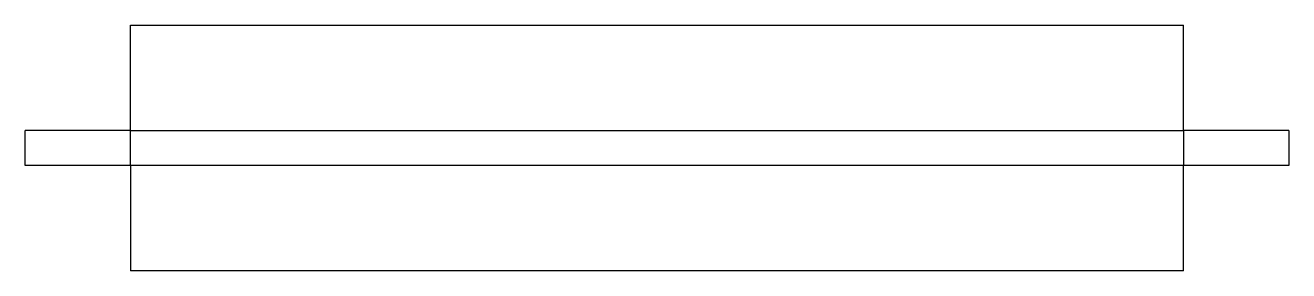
# Model space of a CAD drawing. Header units: millimetres. Extents: x -3652 to -3436, y -430 to -388.
import ezdxf

# ---------------------------------------------------------------- set-up
doc = ezdxf.new("R2010")
doc.units = ezdxf.units.MM
doc.header["$MEASUREMENT"] = 0
doc.layers.add('CORTE', color=1, linetype='Continuous')

msp = doc.modelspace()

# ---------------------------------------------------------------- linework, layer by layer
at = {"layer": 'CORTE'}
for p, q in [((-3634.03, -411.88), (-3634.03, -387.88)), ((-3454.03, -405.88), (-3454.03, -387.88)), ((-3634.03, -405.88), (-3652.03, -405.88)), ((-3436.03, -405.88), (-3454.03, -405.88)), ((-3454.03, -411.88), (-3652.03, -411.88)), ((-3634.03, -411.88), (-3634.03, -429.88)), ((-3436.03, -411.88), (-3454.03, -411.88)), ((-3454.03, -429.88), (-3454.03, -411.88))]:
    msp.add_line(p, q, dxfattribs=at)
for points in [[(-3634.03, -387.88), (-3454.03, -387.88)], [(-3652.03, -411.88), (-3652.03, -405.88)], [(-3634.03, -405.88), (-3454.03, -405.88), (-3454.03, -411.88)], [(-3436.03, -405.88), (-3436.03, -411.88)], [(-3454.03, -429.88), (-3634.04, -429.88)]]:
    msp.add_lwpolyline(points, dxfattribs=at)

doc.saveas('drawing.dxf')
